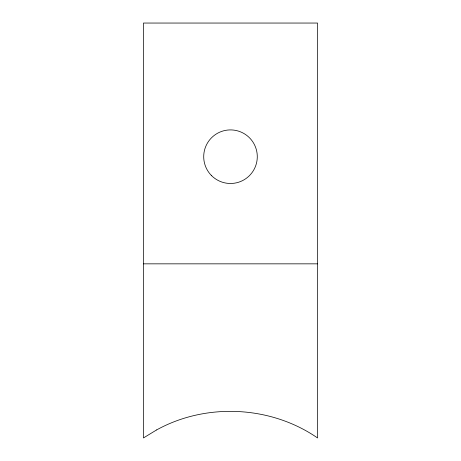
<?xml version="1.0" encoding="UTF-8"?>
<svg xmlns="http://www.w3.org/2000/svg" width="461" height="461" viewBox="0 0 461 461"><rect width="100%" height="100%" fill="white"/><g stroke="black" fill="none" stroke-linecap="round" stroke-linejoin="round"><path stroke-width="0.69" d="M143.446 263.842L317.554 263.842M156.596 429.934L143.446 437.95L143.446 23.05L317.554 23.05L317.554 437.95C270.786 405.697 206.338 402.488 156.596 429.934M211.559 175.635A26.784 26.784 0 0 0 256.374 163.626A26.784 26.784 0 0 0 223.568 130.82A26.784 26.784 0 0 0 211.559 175.635"/></g></svg>
